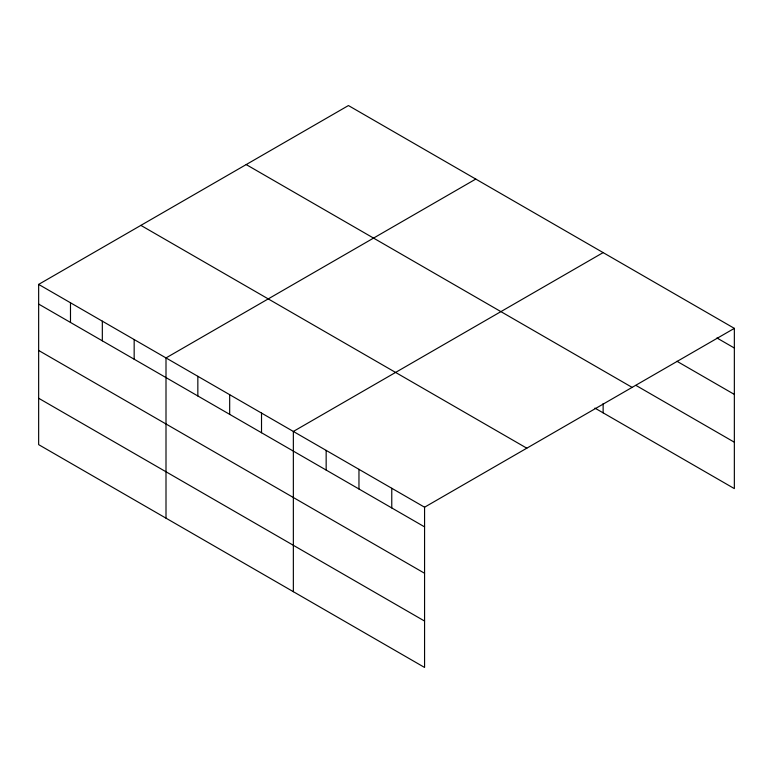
<?xml version="1.0" encoding="UTF-8"?>
<svg xmlns="http://www.w3.org/2000/svg" width="773" height="773" viewBox="0 0 773 773"><rect width="100%" height="100%" fill="white"/><g stroke="black" fill="none" stroke-linecap="round" stroke-linejoin="round"><path stroke-width="1.16" d="M38.65 284.396L424.57 507.214L424.57 667.447L38.65 444.639L38.65 284.396L348.43 105.553L734.35 328.361L734.35 488.604L594.92 408.105M475.781 179.075L166.002 357.928L166.002 518.171M603.133 252.607L293.354 431.45L293.354 591.693M424.57 507.214L734.35 328.361M716.919 337.965L734.35 348.024M676.945 361.271L734.35 394.414M635.937 385.398L734.35 442.214M246.201 164.572L632.121 387.379M140.879 225.378L526.8 448.185M38.65 304.069L424.57 526.877M38.65 350.459L424.57 573.266M38.65 398.25L424.57 621.057M603.133 403.564L603.133 412.84M391.766 488.275L391.766 507.938M358.962 469.337L358.962 489M326.158 450.398L326.158 470.061M261.516 413.072L261.516 432.745M229.678 394.694L229.678 414.357M197.84 376.306L197.84 395.979M134.164 339.55L134.164 359.213M102.326 321.162L102.326 340.835M70.488 302.784L70.488 322.447"/></g></svg>
